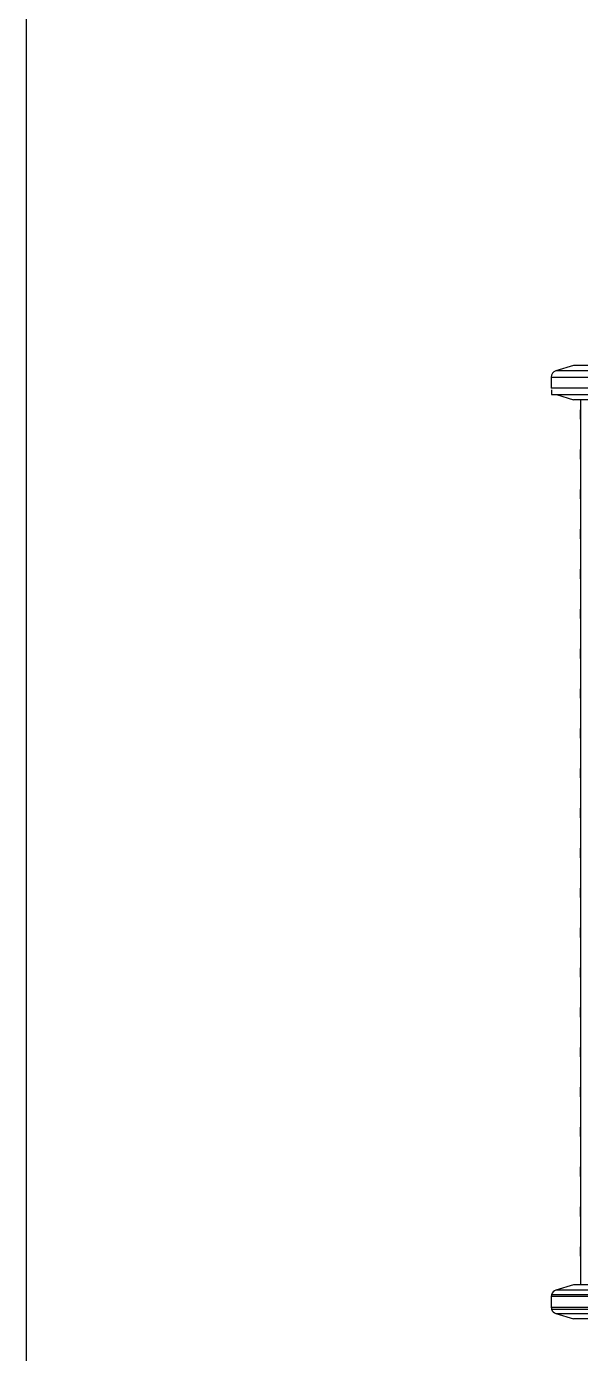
# Model space of a CAD drawing. Header units: millimetres. Extents: x 750 to 8479, y 2174 to 4333.
# Drawn here: x 750 to 1027, y 2588 to 3254 of the extents above; entities that cross this region are included whole.
import ezdxf

# ---------------------------------------------------------------- set-up
doc = ezdxf.new("R2010")
doc.units = ezdxf.units.MM
doc.header["$LTSCALE"] = 153.67
doc.layers.get('0').update_dxf_attribs({"linetype": 'CONTINUOUS'})
doc.layers.add('02___PRT_ALL_AXES', color=7, linetype='CONTINUOUS')

msp = doc.modelspace()

# ---------------------------------------------------------------- linework, layer by layer
at = {"linetype": 'Continuous'}
msp.add_line((749.70428, 2174.27592), (749.70428, 4333.27592), dxfattribs=at)
at = {"color": 0, "linetype": 'Continuous'}
msp.add_line((1027.41179, 3066.47852), (1027.41179, 2622.35331), dxfattribs=at)
at = {"layer": '02___PRT_ALL_AXES', "color": 0, "linetype": 'Continuous'}
for p, q in [((1023.94441, 3083.65331), (1015.07662, 3080.94215)), ((1529.25067, 3083.65331), (1023.94441, 3083.65331)), ((1012.81221, 3077.88197), (1012.81221, 3072.24985)), ((1012.81221, 3077.88197), (1538.5751, 3077.88197)), ((1538.06146, 3080.94215), (1015.07662, 3080.94215)), ((1538.18463, 3072.24985), (1012.81221, 3072.24985)), ((1012.91179, 3071.49973), (1012.91179, 3069.06591)), ((1012.91179, 3069.06591), (1538.54864, 3069.06591)), ((1015.48142, 3069.06591), (1023.94441, 3066.47852)), ((1529.25067, 3066.47852), (1023.94441, 3066.47852)), ((1027.41179, 3061.63727), (1027.41179, 3061.45744)), ((1027.41179, 3056.67521), (1027.41179, 3056.49606)), ((1027.41179, 3041.63727), (1027.41179, 3041.45744)), ((1027.41179, 3036.67521), (1027.41179, 3036.49606)), ((1027.41179, 3021.63727), (1027.41179, 3021.45744)), ((1027.41179, 3016.67521), (1027.41179, 3016.49606)), ((1027.41179, 3001.63727), (1027.41179, 3001.45744)), ((1027.41179, 2996.67521), (1027.41179, 2996.49606)), ((1027.41179, 2981.63727), (1027.41179, 2981.45744)), ((1027.41179, 2976.67521), (1027.41179, 2976.49606)), ((1027.41179, 2961.63727), (1027.41179, 2961.45744)), ((1027.41179, 2956.67521), (1027.41179, 2956.49606)), ((1027.41179, 2941.63727), (1027.41179, 2941.45744)), ((1027.41179, 2936.67521), (1027.41179, 2936.49606)), ((1027.41179, 2921.63727), (1027.41179, 2921.45744)), ((1027.41179, 2916.67521), (1027.41179, 2916.49606)), ((1027.41179, 2901.63727), (1027.41179, 2901.45744)), ((1027.41179, 2896.67521), (1027.41179, 2896.49606)), ((1027.41179, 2881.63727), (1027.41179, 2881.45744)), ((1027.41179, 2876.67521), (1027.41179, 2876.49606)), ((1027.41179, 2861.63727), (1027.41179, 2861.45744)), ((1027.41179, 2856.67521), (1027.41179, 2856.49606)), ((1027.41179, 2841.63727), (1027.41179, 2841.45744)), ((1027.41179, 2836.67521), (1027.41179, 2836.49606)), ((1027.41179, 2821.63727), (1027.41179, 2821.45744)), ((1027.41179, 2816.67521), (1027.41179, 2816.49606)), ((1027.41179, 2801.63727), (1027.41179, 2801.45744)), ((1027.41179, 2796.67521), (1027.41179, 2796.49606)), ((1027.41179, 2781.63727), (1027.41179, 2781.45744)), ((1027.41179, 2776.67521), (1027.41179, 2776.49606)), ((1027.41179, 2761.63727), (1027.41179, 2761.45744)), ((1027.41179, 2756.67521), (1027.41179, 2756.49606)), ((1027.41179, 2741.63727), (1027.41179, 2741.45744)), ((1027.41179, 2736.67521), (1027.41179, 2736.49606)), ((1027.41179, 2721.63727), (1027.41179, 2721.45744)), ((1027.41179, 2716.67521), (1027.41179, 2716.49606)), ((1027.41179, 2701.63727), (1027.41179, 2701.45744)), ((1027.41179, 2696.67521), (1027.41179, 2696.49606)), ((1027.41179, 2681.63727), (1027.41179, 2681.45744)), ((1027.41179, 2676.67521), (1027.41179, 2676.49606)), ((1027.41179, 2661.63727), (1027.41179, 2661.45744)), ((1027.41179, 2656.67521), (1027.41179, 2656.49606)), ((1027.41179, 2641.63727), (1027.41179, 2641.45744)), ((1027.41179, 2636.67521), (1027.41179, 2636.49606)), ((1012.91179, 2617.46591), (1012.91179, 2617.3321)), ((1012.91179, 2617.46591), (1537.89345, 2617.46591)), ((1023.94441, 2622.35331), (1015.07662, 2619.64215)), ((1538.06146, 2619.64215), (1015.07662, 2619.64215)), ((1529.25067, 2622.35331), (1023.94441, 2622.35331)), ((1012.81221, 2616.58197), (1012.81221, 2610.94985)), ((1012.81221, 2616.58197), (1538.8604, 2616.58197)), ((1537.68498, 2610.94985), (1012.81221, 2610.94985)), ((1012.91179, 2610.19973), (1012.91179, 2610.06591)), ((1012.91179, 2610.06591), (1538.31789, 2610.06591)), ((1015.07662, 2607.88967), (1023.94441, 2605.17852)), ((1015.07662, 2607.88967), (1538.06146, 2607.88967)), ((1529.25067, 2605.17852), (1023.94441, 2605.17852))]:
    msp.add_line(p, q, dxfattribs=at)
for centre, radius, start, end in [((1016.01221, 3077.88197), 3.2, 107, 180), ((-770.3409, 3059.06549), 1797.75419, 359.92382005, 0.07623306), ((-770.3409, 3039.06549), 1797.75419, 359.92382005, 0.07623306), ((-770.3409, 3019.06549), 1797.75419, 359.92382005, 0.07623306), ((-770.3409, 2999.06549), 1797.75419, 359.92382005, 0.07623306), ((-770.3409, 2979.06549), 1797.75419, 359.92382005, 0.07623306), ((-770.3409, 2959.06549), 1797.75419, 359.92382005, 0.07623306), ((-770.3409, 2939.06549), 1797.75419, 359.92382005, 0.07623306), ((-770.3409, 2919.06549), 1797.75419, 359.92382005, 0.07623306), ((-770.3409, 2899.06549), 1797.75418, 359.92382005, 0.07623306), ((-770.3409, 2879.06549), 1797.75419, 359.92382005, 0.07623306), ((-770.3409, 2859.06549), 1797.75419, 359.92382005, 0.07623306), ((-770.3409, 2839.06549), 1797.75419, 359.92382005, 0.07623306), ((-770.3409, 2819.06549), 1797.75419, 359.92382005, 0.07623306), ((-770.3409, 2799.06549), 1797.75419, 359.92382005, 0.07623306), ((-770.3409, 2779.06549), 1797.75419, 359.92382005, 0.07623306), ((-770.3409, 2759.06549), 1797.75419, 359.92382005, 0.07623306), ((-770.3409, 2739.06549), 1797.75419, 359.92382005, 0.07623306), ((-770.3409, 2719.06549), 1797.75419, 359.92382005, 0.07623306), ((-770.3409, 2699.06549), 1797.75418, 359.92382005, 0.07623306), ((-770.3409, 2679.06549), 1797.75419, 359.92382005, 0.07623306), ((-770.3409, 2659.06549), 1797.75419, 359.92382005, 0.07623306), ((-770.3409, 2639.06549), 1797.75419, 359.92382005, 0.07623306), ((1016.01221, 2616.58197), 3.2, 166.39888883, 180), ((1016.01221, 2616.58197), 3.2, 107, 163.93027668), ((1016.01221, 2610.94985), 3.2, 180, 193.60111117), ((1016.01221, 2610.94985), 3.2, 196.06972332, 253)]:
    msp.add_arc(centre, radius, start, end, dxfattribs=at)

doc.saveas('drawing.dxf')
